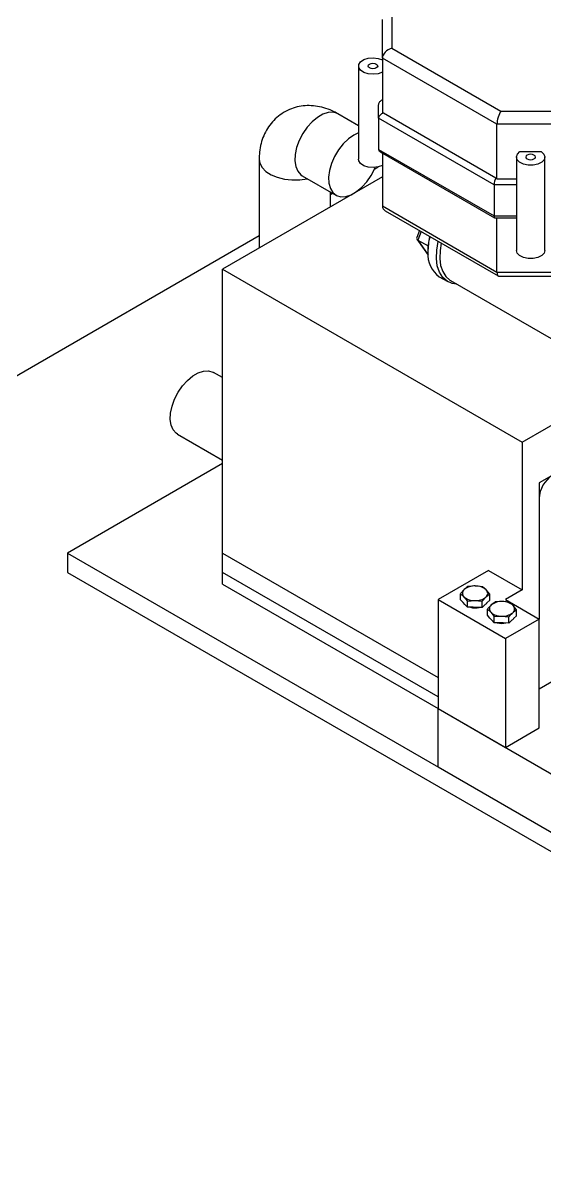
# Model space of a CAD drawing. Header units: millimetres. Extents: x 0 to 4412, y -498 to 1086.
# Drawn here: x 4250.21 to 4272.12, y 417.89 to 466.35 of the extents above; entities that cross this region are included whole.
import ezdxf

# ---------------------------------------------------------------- set-up
doc = ezdxf.new("R2010")
doc.units = ezdxf.units.MM
doc.header["$LTSCALE"] = 1.8

msp = doc.modelspace()

# ---------------------------------------------------------------- linework, layer by layer
at = {"color": 7, "linetype": 'Continuous', "lineweight": 30}
for p, q in [((4265.6963, 466.7374), (4265.6963, 465.2959)), ((4265.2963, 464.8736), (4265.2963, 466.5064)), ((4265.6963, 465.2959), (4270.2703, 462.6554)), ((4270.1046, 462.0978), (4265.2963, 464.8736)), ((4265.2963, 464.8736), (4265.2963, 462.584)), ((4264.2963, 464.5469), (4264.2963, 460.6275)), ((4265.1363, 462.3531), (4265.1363, 462.9229)), ((4264.2963, 462.0378), (4263.4299, 462.538)), ((4269.9818, 459.5558), (4265.1363, 462.3531)), ((4265.1363, 462.3531), (4265.1363, 461.0466)), ((4270.0646, 459.8346), (4265.3363, 462.5642)), ((4270.2703, 462.6554), (4272.7674, 462.6554)), ((4272.9331, 462.0978), (4270.1046, 462.0978)), ((4270.1046, 459.8082), (4270.1046, 462.0978)), ((4265.1363, 461.0466), (4269.9818, 458.2494)), ((4265.1949, 460.9451), (4270.0061, 458.1677)), ((4271.0716, 460.9547), (4271.9661, 460.9547)), ((4260.1194, 460.6264), (4260.1194, 456.9029)), ((4265.2963, 460.8866), (4265.2963, 458.6679)), ((4270.9188, 460.7237), (4270.9188, 456.8044)), ((4272.1188, 456.8044), (4272.1188, 460.7237)), ((4261.9301, 459.9398), (4263.3443, 459.1234)), ((4264.9612, 460.2175), (4265.1113, 460.3041)), ((4265.2963, 459.8915), (4258.5788, 456.0136)), ((4269.9818, 459.5558), (4269.9818, 458.2494)), ((4270.9188, 459.5558), (4269.9818, 459.5558)), ((4270.1046, 459.8082), (4270.9188, 459.8082)), ((4263.1194, 458.6348), (4263.1194, 459.2533)), ((4263.1194, 459.1542), (4263.2052, 459.2037)), ((4265.2963, 458.6679), (4270.1046, 455.8921)), ((4265.4135, 458.4649), (4270.1532, 455.7288)), ((4269.9818, 458.2494), (4270.9188, 458.2494)), ((4270.0168, 458.1648), (4270.9188, 458.1648)), ((4270.1046, 455.8921), (4270.1046, 458.1648)), ((4266.848, 457.6368), (4266.734, 457.343)), ((4266.9197, 457.5954), (4266.7812, 457.2385)), ((4222.3466, 435.6166), (4260.1194, 457.4223)), ((4266.7426, 457.2723), (4267.2103, 456.6068)), ((4266.7812, 457.2385), (4267.2114, 456.9902)), ((4266.7812, 457.2385), (4267.2088, 456.6301)), ((4258.5788, 443.2755), (4258.5788, 456.0136)), ((4258.5788, 456.0136), (4271.1653, 448.7475)), ((4267.6819, 455.6956), (4268.0355, 455.4915)), ((4270.1046, 455.8921), (4272.9331, 455.8921)), ((4270.1747, 455.723), (4272.863, 455.723)), ((4268.1562, 455.5373), (4273.9726, 452.1796)), ((4271.1653, 448.7475), (4281.0648, 454.4624)), ((4280.3577, 451.9312), (4271.8724, 447.0327)), ((4258.5788, 451.4573), (4258.1974, 451.6775)), ((4256.6975, 449.0793), (4258.5788, 447.9933)), ((4271.1653, 448.7475), (4271.1653, 442.5418)), ((4258.5788, 447.8473), (4252.0734, 444.0919)), ((4271.8724, 447.0327), (4271.8724, 441.3172)), ((4271.8724, 446.3795), (4271.8724, 441.3172)), ((4252.0734, 444.0919), (4252.0734, 443.2753)), ((4252.0734, 444.0919), (4336.7848, 395.189)), ((4258.5788, 444.0921), (4267.6298, 438.8671)), ((4258.5788, 442.7856), (4258.5788, 444.0921)), ((4252.0734, 443.2753), (4336.9262, 394.2908)), ((4267.6298, 438.0505), (4258.5788, 443.2755)), ((4269.7511, 443.3582), (4267.6298, 442.1336)), ((4269.7511, 443.3582), (4271.1653, 442.5418)), ((4258.5788, 442.7856), (4267.6298, 437.5606)), ((4269.1967, 442.7061), (4268.8897, 442.6854)), ((4269.5038, 442.6778), (4269.1967, 442.7061)), ((4269.6517, 442.5469), (4269.5038, 442.6778)), ((4269.7996, 442.367), (4269.6517, 442.5469)), ((4271.1653, 442.5418), (4270.4582, 442.1336)), ((4267.6298, 442.1336), (4267.6298, 437.561)), ((4267.6298, 442.1336), (4270.4582, 440.5008)), ((4268.5712, 442.1249), (4268.5712, 442.3821)), ((4268.5712, 442.3821), (4268.7191, 442.2512)), ((4268.6839, 442.0065), (4268.5712, 442.1249)), ((4268.7543, 441.9325), (4268.6839, 442.0065)), ((4268.7191, 442.2512), (4268.867, 442.0713)), ((4268.867, 442.0713), (4269.1741, 442.092)), ((4268.867, 441.814), (4268.867, 442.0713)), ((4269.1741, 442.092), (4269.4811, 442.0637)), ((4269.4811, 441.8065), (4269.4811, 442.0637)), ((4269.7996, 442.1098), (4269.6782, 441.9942)), ((4269.7996, 442.1098), (4269.7996, 442.367)), ((4270.3359, 442.0528), (4270.0289, 442.0347)), ((4270.6428, 442.022), (4270.3359, 442.0528)), ((4270.4582, 442.1336), (4271.8724, 441.3172)), ((4270.7867, 441.8898), (4270.6428, 442.022)), ((4268.867, 441.814), (4268.7543, 441.9325)), ((4269.101, 441.8112), (4268.867, 441.814)), ((4269.2471, 441.8094), (4269.101, 441.8112)), ((4269.4811, 441.8065), (4269.2471, 441.8094)), ((4269.6024, 441.922), (4269.4811, 441.8065)), ((4269.7029, 441.4769), (4269.7029, 441.7342)), ((4269.7029, 441.7342), (4269.8468, 441.602)), ((4269.8468, 441.602), (4269.9907, 441.4209)), ((4270.9307, 441.7087), (4270.7867, 441.8898)), ((4270.9307, 441.4514), (4270.9307, 441.7087)), ((4269.8125, 441.3576), (4269.7029, 441.4769)), ((4269.881, 441.283), (4269.8125, 441.3576)), ((4269.9907, 441.1636), (4269.881, 441.283)), ((4269.9907, 441.4209), (4270.2977, 441.439)), ((4269.9907, 441.1636), (4269.9907, 441.4209)), ((4270.2246, 441.1588), (4269.9907, 441.1636)), ((4270.3707, 441.1558), (4270.2246, 441.1588)), ((4270.2977, 441.439), (4270.6046, 441.4081)), ((4270.6046, 441.1509), (4270.3707, 441.1558)), ((4271.8724, 441.3172), (4270.4582, 440.5008)), ((4270.6046, 441.1509), (4270.6046, 441.4081)), ((4270.7288, 441.2654), (4270.6046, 441.1509)), ((4270.9307, 441.4514), (4270.8064, 441.3369)), ((4271.8724, 436.7446), (4271.8724, 441.3172)), ((4276.7209, 441.1764), (4271.8724, 438.3774)), ((4270.4582, 440.5008), (4270.4582, 435.9282)), ((4267.6298, 437.561), (4270.4582, 435.9282)), ((4267.6298, 437.561), (4336.9262, 397.557)), ((4267.6298, 435.1114), (4267.6298, 437.561)), ((4270.4582, 435.9282), (4271.8724, 436.7446)), ((4267.6298, 435.1114), (4336.9262, 395.1074))]:
    msp.add_line(p, q, dxfattribs=at)
at = {"color": 7, "linetype": 'Continuous', "lineweight": 30, "flags": 128}
for points in [[(4265.2963, 464.2887), (4265.1165, 464.2247), (4264.9094, 464.2006), (4264.7007, 464.2194), (4264.5162, 464.2788), (4264.3789, 464.3715), (4264.3057, 464.4859), (4264.3057, 464.6078), (4264.3789, 464.7222), (4264.5162, 464.8149), (4264.7007, 464.8743), (4264.9094, 464.8932), (4265.1165, 464.8691), (4265.2963, 464.805)], [(4264.7549, 464.6285), (4264.8198, 464.6535), (4264.8963, 464.6623), (4264.9728, 464.6535), (4265.0377, 464.6285), (4265.0811, 464.591), (4265.0963, 464.5469), (4265.0811, 464.5027), (4265.0377, 464.4652), (4264.9728, 464.4402), (4264.8963, 464.4314), (4264.8198, 464.4402), (4264.7549, 464.4652), (4264.7115, 464.5027), (4264.6963, 464.5469), (4264.7115, 464.591), (4264.7549, 464.6285)], [(4263.4299, 462.538), (4263.4094, 462.5492), (4263.2268, 462.6041), (4263.0187, 462.5951), (4262.7947, 462.5227), (4262.5653, 462.3903), (4262.3413, 462.2041), (4262.1332, 461.9727), (4261.9506, 461.707), (4261.8021, 461.4194), (4261.6947, 461.1234), (4261.6333, 460.8328), (4261.6209, 460.5612), (4261.658, 460.3212), (4261.7429, 460.1242), (4261.8716, 459.9793), (4261.9301, 459.9398)], [(4264.2963, 461.7415), (4264.0942, 461.6473), (4263.8662, 461.487), (4263.6489, 461.277), (4263.4523, 461.027), (4263.2858, 460.7487), (4263.1571, 460.4552), (4263.0722, 460.1602), (4263.0351, 459.8774), (4263.0475, 459.6201), (4263.1089, 459.4003), (4263.2163, 459.2283), (4263.3648, 459.1122), (4263.5474, 459.0573), (4263.7556, 459.0663), (4263.9795, 459.1387), (4264.2089, 459.2711), (4264.4329, 459.4573), (4264.6411, 459.6887), (4264.8236, 459.9544), (4264.9721, 460.2419), (4264.9907, 460.2854)], [(4271.9661, 460.9547), (4272.077, 460.8509), (4272.1187, 460.7313), (4272.0861, 460.6108), (4271.9831, 460.5043), (4271.8226, 460.4251), (4271.6245, 460.3828), (4271.4132, 460.3828), (4271.2151, 460.4251), (4271.0546, 460.5043), (4270.9516, 460.6108), (4270.919, 460.7313), (4270.9607, 460.8509), (4271.0716, 460.9547)], [(4260.1194, 460.626), (4260.1462, 460.4632), (4260.2414, 460.2842), (4260.4011, 460.1212), (4260.6177, 459.9818), (4260.8811, 459.8726), (4261.1791, 459.7986), (4261.4976, 459.7633), (4261.8219, 459.7684), (4262.1366, 459.8136), (4262.1455, 459.8155)], [(4265.2963, 460.3693), (4265.1165, 460.3053), (4264.9094, 460.2812), (4264.7007, 460.3), (4264.5162, 460.3594), (4264.3789, 460.4521), (4264.3057, 460.5665), (4264.2963, 460.6275)], [(4271.6603, 460.6421), (4271.7036, 460.6796), (4271.7188, 460.7237), (4271.7036, 460.7679), (4271.6603, 460.8054), (4271.5954, 460.8304), (4271.5188, 460.8392), (4271.4423, 460.8304), (4271.3774, 460.8054), (4271.3341, 460.7679), (4271.3188, 460.7237), (4271.3341, 460.6796), (4271.3774, 460.6421), (4271.4423, 460.6171), (4271.5188, 460.6083), (4271.5954, 460.6171), (4271.6603, 460.6421)], [(4268.4209, 455.3845), (4268.2295, 455.4122), (4268.0099, 455.507), (4267.8281, 455.6653), (4267.6899, 455.882), (4267.5998, 456.1502), (4267.5607, 456.4612), (4267.5738, 456.8051), (4267.6386, 457.1708), (4267.6407, 457.1792)], [(4267.7677, 457.1059), (4267.7145, 456.7938), (4267.702, 456.4649), (4267.7395, 456.1673), (4267.8257, 455.9108), (4267.9578, 455.7035), (4268.1317, 455.5521), (4268.1562, 455.5373)], [(4272.1188, 456.8044), (4272.0861, 456.6914), (4271.9831, 456.585), (4271.8226, 456.5057), (4271.6245, 456.4634), (4271.4132, 456.4634), (4271.2151, 456.5057), (4271.0546, 456.585), (4270.9516, 456.6914), (4270.9188, 456.8044)], [(4256.6975, 449.0793), (4256.639, 449.1188), (4256.5103, 449.2637), (4256.4254, 449.4608), (4256.3883, 449.7007), (4256.4007, 449.9723), (4256.4621, 450.2629), (4256.5695, 450.559), (4256.718, 450.8465), (4256.9006, 451.1122), (4257.1087, 451.3436), (4257.3327, 451.5298), (4257.5621, 451.6622), (4257.7861, 451.7346), (4257.9942, 451.7436), (4258.1768, 451.6887), (4258.1974, 451.6775)]]:
    msp.add_lwpolyline(points, dxfattribs=at)
at = {"color": 7, "linetype": 'Continuous', "lineweight": 30}
for centre, radius, start, end in [((4269.9412, 456.721), 2.7355, 165.98782, 180.09855), ((4269.5543, 456.8348), 2.3486, 166.28554, 183.0571), ((4268.3591, 456.633), 1.1564, 175.86922, 234.15395), ((4273.1006, 446.3236), 1.2294, 122.60548, 177.39452), ((4268.8587, 442.3997), 0.2039, 128.98682, 226.78267), ((4269.1562, 442.0247), 0.6826, 86.59693, 128.58914), ((4269.2234, 442.0527), 0.6539, 49.08774, 92.34098), ((4269.5121, 442.3983), 0.2039, 308.98682, 46.78267), ((4269.1473, 442.7453), 0.6539, 229.08774, 272.34098), ((4269.2146, 442.7734), 0.6826, 266.59693, 308.58914), ((4270.2903, 441.3621), 0.6922, 86.22908, 127.81941), ((4270.3581, 441.4093), 0.6439, 48.26435, 91.98076), ((4269.1856, 442.5525), 0.7645, 255.46705, 283.12251), ((4269.9905, 441.7471), 0.2042, 127.60062, 225.27381), ((4270.2754, 442.0825), 0.6439, 228.26435, 271.98076), ((4270.3432, 442.1297), 0.6922, 266.22908, 307.81941), ((4270.643, 441.7447), 0.2042, 307.60062, 45.27381), ((4270.3171, 441.8993), 0.7644, 254.99355, 282.62905)]:
    msp.add_arc(centre, radius, start, end, dxfattribs=at)
for centre, major_axis, ratio, start_param, end_param in [((4265.6963, 464.9693), (0.3695, 0.2134), 0.7174825, 1.1780566, 2.7488529), ((4265.3363, 462.4009), (0.1848, 0.1067), 0.7174825, 1.1780566, 2.7488529), ((4265.3363, 462.4009), (-0.1776, 0.1776), 0.5176867, 5.1900856, 5.3914435), ((4270.2703, 462.3287), (0.1068, 0.3986), 0.3178583, 0.70036, 2.2711563), ((4265.3363, 461.0944), (0.1848, 0.1067), 0.7174825, 2.7488529, 3.5343324), ((4270.0646, 459.6713), (0.0534, 0.1993), 0.3178583, 0.70036, 2.2711563), ((4270.0646, 459.6713), (-0.1776, 0.1776), 0.5176867, 4.9887277, 5.1900856), ((4265.6963, 458.7635), (0.3695, 0.2134), 0.7174825, 2.7488529, 3.5343324), ((4270.0646, 458.3648), (0.0534, 0.1993), 0.3178583, 2.2711563, 3.2265496), ((4266.9445, 457.3328), (0.2155, 0.0263), 0.5656819, 2.8476414, 3.786495), ((4270.2703, 456.123), (0.1068, 0.3986), 0.3178583, 2.2711563, 3.2265496)]:
    msp.add_ellipse(centre, major_axis=major_axis, ratio=ratio, start_param=start_param, end_param=end_param, dxfattribs=at)
for points, knots in [([(4263.4299, 462.538), (4263.349, 462.5817), (4263.1575, 462.6852), (4262.8411, 462.8004), (4262.4881, 462.8746), (4262.138, 462.8916), (4261.7963, 462.8531), (4261.4597, 462.757), (4261.1407, 462.6016), (4260.8526, 462.3898), (4260.6113, 462.1373), (4260.4175, 461.8519), (4260.2707, 461.5387), (4260.1715, 461.2006), (4260.1253, 460.8933), (4260.121, 460.6989), (4260.1194, 460.6264)], [0, 0, 0, 0, 0.0581682, 0.137679, 0.2140128, 0.287968, 0.3603411, 0.4318126, 0.5089922, 0.5838898, 0.6571233, 0.7296545, 0.8025774, 0.877036, 0.9541456, 1, 1, 1, 1]), ([(4265.1363, 462.9229), (4265.1382, 462.9404), (4265.142, 462.9752), (4265.171, 463.0282), (4265.2127, 463.0769), (4265.2572, 463.1147), (4265.285, 463.1343), (4265.2963, 463.1422)], [0, 0, 0, 0, 0.2078285, 0.415579, 0.62558, 0.8477294, 1, 1, 1, 1]), ([(4268.7304, 442.5582), (4268.6905, 442.5175), (4268.6371, 442.4631), (4268.5845, 442.3985), (4268.5712, 442.3821)], [0, 0, 0, 0, 0.7469333, 1, 1, 1, 1]), ([(4268.8897, 442.6854), (4268.8882, 442.6844), (4268.8358, 442.6495), (4268.7824, 442.6032), (4268.7304, 442.5582)], [0, 0, 0, 0, 0.0269953, 1, 1, 1, 1]), ([(4269.4811, 442.0637), (4269.4944, 442.0801), (4269.547, 442.1447), (4269.6004, 442.1991), (4269.6403, 442.2398)], [0, 0, 0, 0, 0.2530667, 1, 1, 1, 1]), ([(4269.6403, 442.2398), (4269.6923, 442.2848), (4269.7457, 442.3311), (4269.7981, 442.3661), (4269.7996, 442.367)], [0, 0, 0, 0, 0.9730048, 1, 1, 1, 1]), ([(4270.0289, 442.0347), (4270.0275, 442.0338), (4269.9737, 441.9992), (4269.9191, 441.9535), (4269.8659, 441.9089)], [0, 0, 0, 0, 0.0269953, 1, 1, 1, 1]), ([(4269.6782, 441.9942), (4269.6725, 441.9877), (4269.6477, 441.9595), (4269.6221, 441.9366), (4269.6028, 441.9223), (4269.6024, 441.922)], [0, 0, 0, 0, 0.2282264, 0.9862363, 1, 1, 1, 1]), ([(4269.8659, 441.9089), (4269.825, 441.8686), (4269.7703, 441.8145), (4269.7165, 441.7504), (4269.7029, 441.7342)], [0, 0, 0, 0, 0.7469333, 1, 1, 1, 1]), ([(4270.6046, 441.4081), (4270.6182, 441.4244), (4270.6721, 441.4885), (4270.7268, 441.5425), (4270.7676, 441.5829)], [0, 0, 0, 0, 0.2530667, 1, 1, 1, 1]), ([(4270.7676, 441.5829), (4270.8208, 441.6274), (4270.8755, 441.6732), (4270.9292, 441.7078), (4270.9307, 441.7087)], [0, 0, 0, 0, 0.9730048, 1, 1, 1, 1]), ([(4270.8064, 441.3369), (4270.8006, 441.3305), (4270.7752, 441.3025), (4270.749, 441.2798), (4270.7292, 441.2657), (4270.7288, 441.2654)], [0, 0, 0, 0, 0.2282264, 0.9862363, 1, 1, 1, 1])]:
    msp.add_open_spline(points, degree=3, knots=knots, dxfattribs=at)

doc.saveas('drawing.dxf')
